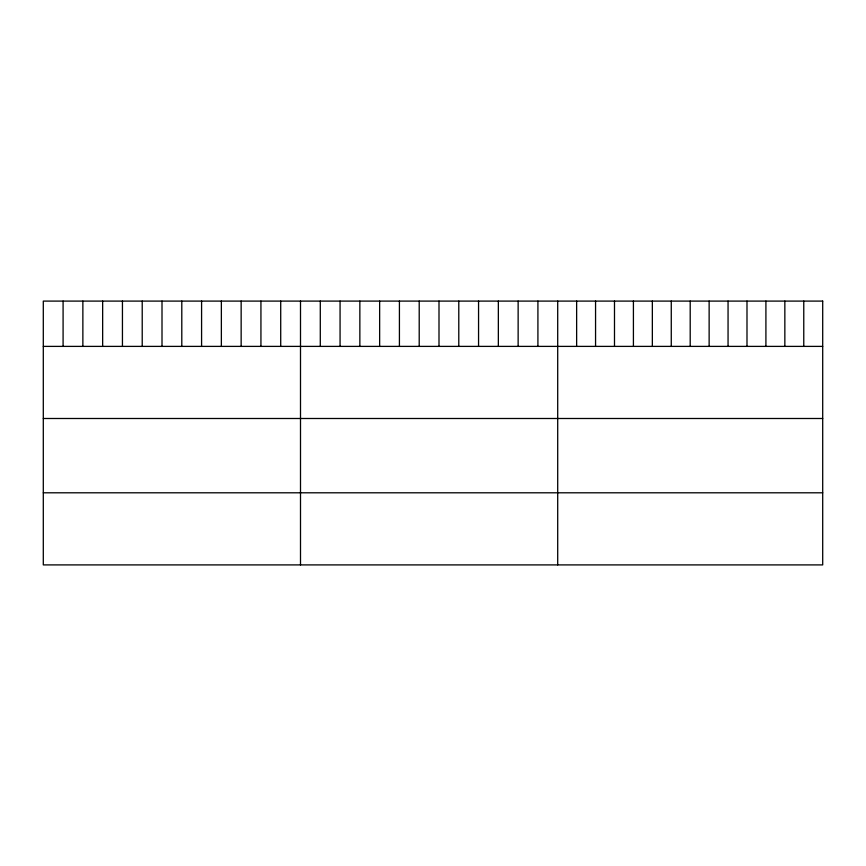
<?xml version="1.0" encoding="UTF-8"?>
<svg xmlns="http://www.w3.org/2000/svg" width="866" height="866" viewBox="0 0 866 866"><rect width="100%" height="100%" fill="white"/><g stroke="black" fill="none" stroke-linecap="round" stroke-linejoin="round"><path stroke-width="1.3" d="M43.3 346.389L822.7 346.389M43.3 418.495L822.7 418.495M43.3 492.797L822.7 492.797M803.767 301.097L803.767 346.389M784.845 301.097L784.845 346.389M765.912 301.097L765.912 346.389M746.99 301.097L746.99 346.389M728.057 301.097L728.057 346.389M709.135 301.097L709.135 346.389M690.202 301.097L690.202 346.389M671.269 301.097L671.269 346.389M652.347 301.097L652.347 346.389M633.414 301.097L633.414 346.389M614.492 301.097L614.492 346.389M595.559 301.097L595.559 346.389M576.637 301.097L576.637 346.389M557.704 301.097L557.704 564.903M537.916 301.097L537.916 346.389M518.139 301.097L518.139 346.389M498.351 301.097L498.351 346.389M478.562 301.097L478.562 346.389M458.785 301.097L458.785 346.389M438.997 301.097L438.997 346.389M419.209 301.097L419.209 346.389M399.421 301.097L399.421 346.389M379.644 301.097L379.644 346.389M359.855 301.097L359.855 346.389M340.067 301.097L340.067 346.389M320.29 301.097L320.29 346.389M300.502 301.097L300.502 564.903M280.714 301.097L280.714 346.389M260.937 301.097L260.937 346.389M241.149 301.097L241.149 346.389M221.36 301.097L221.36 346.389M201.583 301.097L201.583 346.389M181.795 301.097L181.795 346.389M162.007 301.097L162.007 346.389M142.219 301.097L142.219 346.389M122.442 301.097L122.442 346.389M102.653 301.097L102.653 346.389M82.865 301.097L82.865 346.389M63.088 301.097L63.088 346.389M822.7 301.097L43.3 301.097L43.3 564.903L822.7 564.903L822.7 301.097"/></g></svg>
